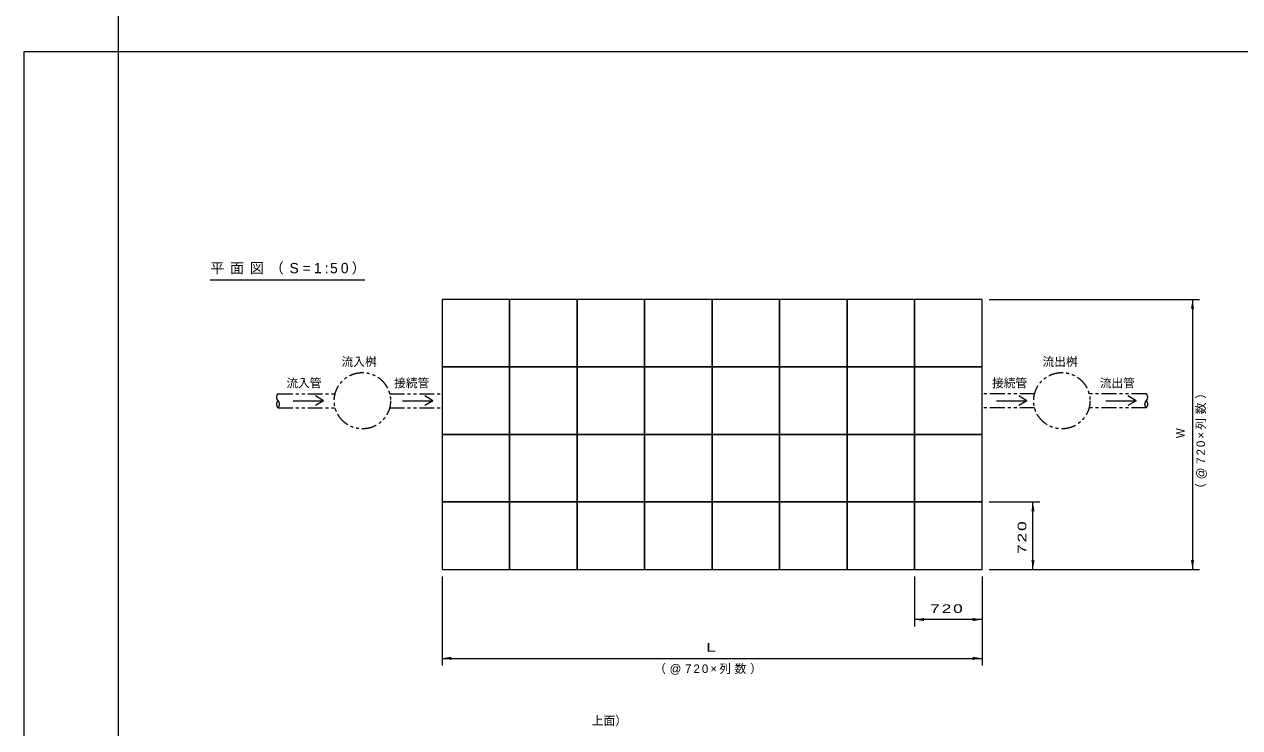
# Model space of a CAD drawing. Units: millimetres at full size, sheet at 1:50. Extents: x 0 to 41050, y -244 to 28700.
# Drawn here: x 0 to 12963, y 7636 to 15139 of the extents above; entities that cross this region are included whole.
import ezdxf
from ezdxf.enums import TextEntityAlignment as Align

# ---------------------------------------------------------------- set-up
doc = ezdxf.new("R2010")
doc.units = ezdxf.units.MM
doc.header["$LTSCALE"] = 50
doc.linetypes.add('USER1', pattern=[6.35, 3.175, -0.635, 0.635, -0.635, 0.635, -0.635])
for name, color, linetype, lineweight in [('P01-SSBB本体', 131, 'Continuous', 13), ('P03-附帯工事', 7, 'USER1', 15), ('P04-寸法線', 142, 'Continuous', 13), ('P05-文字注釈', 7, 'Continuous', 20), ('V-nasSTD', 7, 'Continuous', 13)]:
    doc.layers.add(name, color=color, linetype=linetype, lineweight=lineweight)
doc.styles.add('標準ベクトル', font='')
doc.styles.get('標準ベクトル').set_extended_font_data('標準ベクトル')

# ---------------------------------------------------------------- blocks, each defined once
blk = doc.blocks.new('filled_arrow')
at = {"color": 0, "linetype": 'Continuous', "lineweight": -2}
blk.add_solid([(7.5, 1.25), (0, 0), (7.5, -1.25)], dxfattribs=at)

msp = doc.modelspace()

# ---------------------------------------------------------------- linework, layer by layer
at = {"layer": 'P01-SSBB本体'}
for points in [[(4455.86, 12204.01), (4455.86, 11484.01), (5175.86, 11484.01), (5175.86, 12204.01)], [(5175.86, 12204.01), (5175.86, 11484.01), (5895.86, 11484.01), (5895.86, 12204.01)], [(5895.86, 12204.01), (5895.86, 11484.01), (6615.86, 11484.01), (6615.86, 12204.01)], [(6615.86, 12204.01), (6615.86, 11484.01), (7335.86, 11484.01), (7335.86, 12204.01)], [(7335.86, 12204.01), (7335.86, 11484.01), (8055.86, 11484.01), (8055.86, 12204.01)], [(8055.86, 12204.01), (8055.86, 11484.01), (8775.86, 11484.01), (8775.86, 12204.01)], [(8775.86, 12204.01), (8775.86, 11484.01), (9495.86, 11484.01), (9495.86, 12204.01)], [(9495.86, 12204.01), (9495.86, 11484.01), (10215.86, 11484.01), (10215.86, 12204.01)], [(4455.86, 11484.01), (4455.86, 10764.01), (5175.86, 10764.01), (5175.86, 11484.01)], [(5175.86, 11484.01), (5175.86, 10764.01), (5895.86, 10764.01), (5895.86, 11484.01)], [(5895.86, 11484.01), (5895.86, 10764.01), (6615.86, 10764.01), (6615.86, 11484.01)], [(6615.86, 11484.01), (6615.86, 10764.01), (7335.86, 10764.01), (7335.86, 11484.01)], [(7335.86, 11484.01), (7335.86, 10764.01), (8055.86, 10764.01), (8055.86, 11484.01)], [(8055.86, 11484.01), (8055.86, 10764.01), (8775.86, 10764.01), (8775.86, 11484.01)], [(8775.86, 11484.01), (8775.86, 10764.01), (9495.86, 10764.01), (9495.86, 11484.01)], [(9495.86, 11484.01), (9495.86, 10764.01), (10215.86, 10764.01), (10215.86, 11484.01)], [(4455.86, 10764.01), (4455.86, 10044.01), (5175.86, 10044.01), (5175.86, 10764.01)], [(5175.86, 10764.01), (5175.86, 10044.01), (5895.86, 10044.01), (5895.86, 10764.01)], [(5895.86, 10764.01), (5895.86, 10044.01), (6615.86, 10044.01), (6615.86, 10764.01)], [(6615.86, 10764.01), (6615.86, 10044.01), (7335.86, 10044.01), (7335.86, 10764.01)], [(7335.86, 10764.01), (7335.86, 10044.01), (8055.86, 10044.01), (8055.86, 10764.01)], [(8055.86, 10764.01), (8055.86, 10044.01), (8775.86, 10044.01), (8775.86, 10764.01)], [(8775.86, 10764.01), (8775.86, 10044.01), (9495.86, 10044.01), (9495.86, 10764.01)], [(9495.86, 10764.01), (9495.86, 10044.01), (10215.86, 10044.01), (10215.86, 10764.01)], [(4455.86, 10044.01), (4455.86, 9324.01), (5175.86, 9324.01), (5175.86, 10044.01)], [(5175.86, 10044.01), (5175.86, 9324.01), (5895.86, 9324.01), (5895.86, 10044.01)], [(5895.86, 10044.01), (5895.86, 9324.01), (6615.86, 9324.01), (6615.86, 10044.01)], [(6615.86, 10044.01), (6615.86, 9324.01), (7335.86, 9324.01), (7335.86, 10044.01)], [(7335.86, 10044.01), (7335.86, 9324.01), (8055.86, 9324.01), (8055.86, 10044.01)], [(8055.86, 10044.01), (8055.86, 9324.01), (8775.86, 9324.01), (8775.86, 10044.01)], [(8775.86, 10044.01), (8775.86, 9324.01), (9495.86, 9324.01), (9495.86, 10044.01)], [(9495.86, 10044.01), (9495.86, 9324.01), (10215.86, 9324.01), (10215.86, 10044.01)]]:
    msp.add_lwpolyline(points, close=True, dxfattribs=at)
at = {"layer": 'P03-附帯工事'}
for p, q in [((2705.86, 11199.01), (3315.39, 11199.01)), ((3896.33, 11199.01), (4455.86, 11199.01)), ((10775.39, 11199.01), (10215.86, 11199.01)), ((11965.86, 11199.01), (11356.34, 11199.01)), ((2705.86, 11049.01), (3315.39, 11049.01)), ((3896.33, 11049.01), (4455.86, 11049.01)), ((10775.39, 11049.01), (10215.86, 11049.01)), ((11965.86, 11049.01), (11356.34, 11049.01))]:
    msp.add_line(p, q, dxfattribs=at)
at = {"layer": 'P03-附帯工事', "color": 2, "linetype": 'Continuous', "lineweight": 13}
for points in [[(2866.72, 11124.01), (3192.28, 11124.01), (3104.8, 11174.67)], [(4032.75, 11124.01), (4358.31, 11124.01), (4270.83, 11174.67)], [(10367.41, 11124.01), (10692.97, 11124.01), (10605.49, 11174.67)], [(11533.44, 11124.01), (11859, 11124.01), (11771.52, 11174.67)], [(2866.72, 11124.01), (3192.28, 11124.01), (3104.8, 11073.35)], [(4032.75, 11124.01), (4358.31, 11124.01), (4270.83, 11073.35)], [(10367.41, 11124.01), (10692.97, 11124.01), (10605.49, 11073.35)], [(11533.44, 11124.01), (11859, 11124.01), (11771.52, 11073.35)]]:
    msp.add_lwpolyline(points, dxfattribs=at)
at = {"layer": 'P03-附帯工事'}
for centre in [(3605.86, 11124.01), (11065.86, 11124.01)]:
    msp.add_circle(centre, 300, dxfattribs=at)
for centre, start, end in [((2740, 11161.51), 132.3169, 227.6831), ((11931.72, 11161.51), 312.3169, 47.6831), ((2740, 11086.51), 132.3169, 227.6831), ((2671.72, 11086.51), 312.3169, 47.6831), ((12000, 11086.51), 132.3169, 227.6831), ((11931.72, 11086.51), 312.3169, 47.6831)]:
    msp.add_arc(centre, 50.72, start, end, dxfattribs=at)
at = {"layer": 'P04-寸法線'}
for p, q in [((10290.86, 12204.01), (12534.65, 12204.01)), ((12459.65, 12204.01), (12459.65, 9324.01)), ((10290.86, 10044.01), (10832.67, 10044.01)), ((10757.67, 9324.01), (10757.67, 10044.01)), ((4455.86, 9249.01), (4455.86, 8300.74)), ((9495.86, 9249.01), (9495.86, 8714.52)), ((10215.86, 9249.01), (10215.86, 8300.74)), ((10215.86, 9249.01), (10215.86, 8714.52)), ((10290.86, 9324.01), (10832.67, 9324.01)), ((10290.86, 9324.01), (12534.65, 9324.01)), ((10215.86, 8789.52), (9495.86, 8789.52)), ((4455.86, 8375.74), (10215.86, 8375.74))]:
    msp.add_line(p, q, dxfattribs=at)
at = {"layer": 'P05-文字注釈'}
msp.add_line((1982.49, 12413.76), (3632.49, 12413.76), dxfattribs=at)
msp.add_lwpolyline([(0, 14850), (21000, 14850), (21000, 0), (0, 0)], close=True, dxfattribs=at)
at = {"layer": 'V-nasSTD'}
msp.add_line((1000, 28700), (1000, 1000), dxfattribs=at)

# ---------------------------------------------------------------- block references
at = {"layer": 'P04-寸法線', "xscale": 13.3, "yscale": 13.3}
for p, rotation in [((12459.65, 12204.01), 270), ((10757.67, 10044.01), 270), ((10757.67, 9324.01), 90), ((12459.65, 9324.01), 90), ((10215.86, 8789.52), 180), ((10215.86, 8375.74), 180)]:
    msp.add_blockref('filled_arrow', p, dxfattribs=dict(at, rotation=rotation))
for p in [(9495.86, 8789.52), (4455.86, 8375.74)]:
    msp.add_blockref('filled_arrow', p, dxfattribs=at)

# ---------------------------------------------------------------- texts
at = {"layer": 'P04-寸法線', "style": '標準ベクトル', "width": 0.9}
msp.add_text('W', height=91.64, rotation=90, dxfattribs=at).set_placement((12283.8, 10777.55), align=Align.TOP_CENTER)
at = {"layer": 'P04-寸法線', "style": '標準ベクトル', "width": 1.5}
msp.add_text('L', height=91.64, dxfattribs=at).set_placement((7325.42, 8538.24), align=Align.TOP_CENTER)
at = {"layer": 'P04-寸法線', "color": 7, "style": '標準ベクトル'}
msp.add_text('上面）', height=91.64, dxfattribs=at).set_placement((6052.88, 7756.41), align=Align.TOP_LEFT)
at = {"layer": 'P04-寸法線', "insert": (10595.17, 9673.57), "char_height": 91.64, "attachment_point": 2, "rotation": 90, "style": '標準ベクトル'}
msp.add_mtext('\\T1.2;\\W1.5;720', dxfattribs=at)
at = {"layer": 'P04-寸法線', "insert": (9845.42, 8952.02), "char_height": 91.64, "attachment_point": 2, "style": '標準ベクトル'}
msp.add_mtext('\\T1.2;\\W1.5;720', dxfattribs=at)
at = {"layer": 'P05-文字注釈', "style": '標準ベクトル'}
for s, p in [('流入桝', (3382.79, 11585.18)), ('流出桝', (10859.69, 11585.18)), ('流入管', (2795.05, 11357.82)), ('接続管', (3944.28, 11357.82)), ('接続管', (10321.27, 11357.82)), ('流出管', (11470.64, 11357.82))]:
    msp.add_text(s, height=91.64, dxfattribs=at).set_placement(p, align=Align.TOP_LEFT)
at = {"layer": 'P05-文字注釈', "attachment_point": 1, "style": '標準ベクトル'}
for s, insert, char_height in [('\\T1.41;平面図（S=1:50）', (1982.49, 12593.76), 110), ('\\T1.32;（@720×列数）', (6717.84, 8310.92), 91.64)]:
    msp.add_mtext(s, dxfattribs=dict(at, insert=insert, char_height=char_height))
at = {"layer": 'P05-文字注釈', "insert": (12502.36, 10120.67), "char_height": 91.64, "attachment_point": 1, "rotation": 90, "style": '標準ベクトル'}
msp.add_mtext('\\T1.32;（@720×列数）', dxfattribs=at)

doc.saveas('drawing.dxf')
